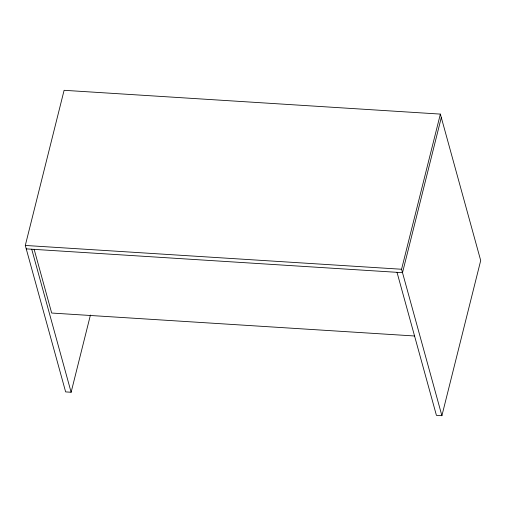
<?xml version="1.0" encoding="UTF-8"?>
<svg xmlns="http://www.w3.org/2000/svg" width="506" height="506" viewBox="0 0 506 506"><rect width="100%" height="100%" fill="white"/><g stroke="black" fill="none" stroke-linecap="round" stroke-linejoin="round"><path stroke-width="0.76" d="M90.429 315.055L71.125 392.251L65.641 391.903L25.3 245.454L64.098 90.302L440.359 114.097L480.7 260.546L441.902 415.698L436.419 415.35L397.02 272.323M441.902 415.698L401.568 269.249L440.359 114.097M441.302 117.512L402.51 272.671L26.242 248.87M25.3 245.454L401.568 269.249M414.61 335.99L51.682 313.037L34.117 249.249M31.726 249.218L71.125 392.251"/></g></svg>
